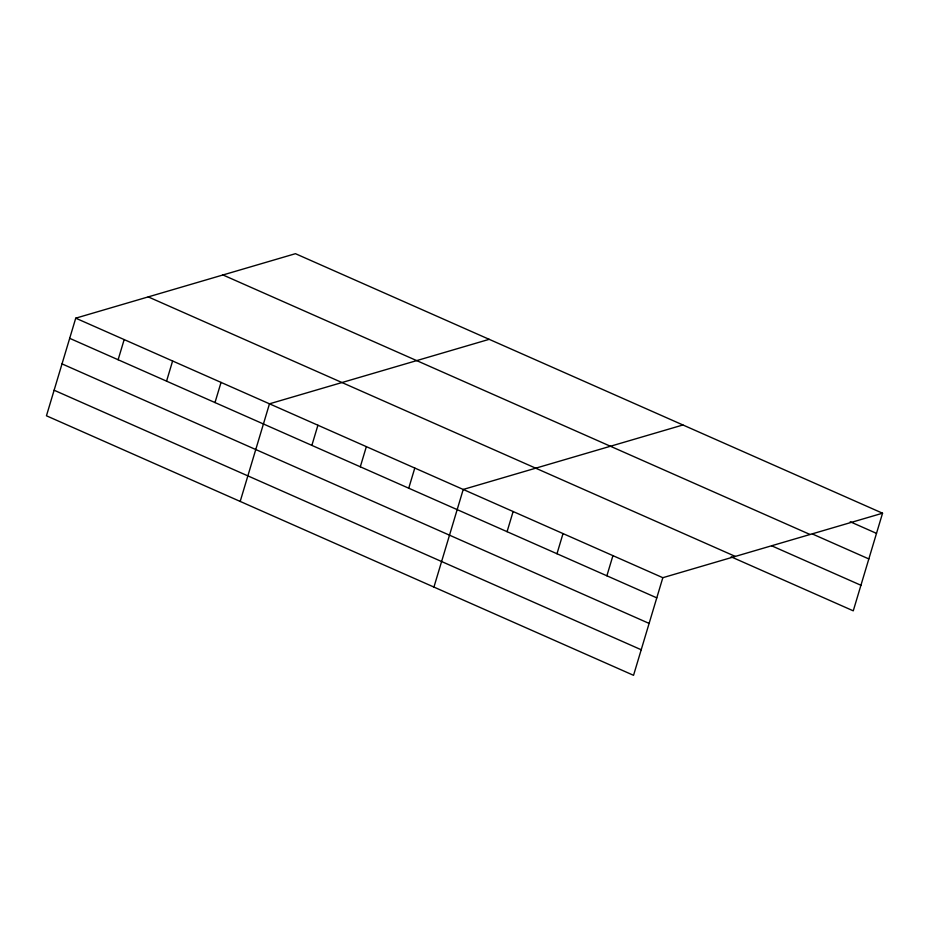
<?xml version="1.0" encoding="UTF-8"?>
<svg xmlns="http://www.w3.org/2000/svg" width="929" height="929" viewBox="0 0 929 929"><rect width="100%" height="100%" fill="white"/><g stroke="black" fill="none" stroke-linecap="round" stroke-linejoin="round"><path stroke-width="1.39" d="M882.55 513.214L295.457 253.687L75.737 318.171L46.45 415.786L633.543 675.313L662.83 577.699L882.55 513.214L853.263 610.829L731.135 556.843M118.122 359.744L124.172 339.584M166.558 381.157L172.608 360.998M214.994 402.559L221.044 382.4M240.193 501.428L269.48 403.813L489.2 339.329M311.865 445.386L317.915 425.227M360.301 466.799L366.351 446.64M408.737 488.213L414.787 468.053M433.936 587.07L463.223 489.455L682.943 424.971M507.071 531.678L513.122 511.519M556.982 553.742L563.02 533.583M606.881 575.794L612.931 555.635M850.232 521.761L876.5 533.374M812.364 533.966L868.836 558.933M222.948 274.961L810.042 534.489M771.627 545.787L860.928 585.27M148.245 296.897L735.338 556.425M75.737 318.171L662.83 577.699M69.687 338.33L656.78 597.858M62.022 363.889L649.116 623.417M54.114 390.226L641.207 649.754"/></g></svg>
